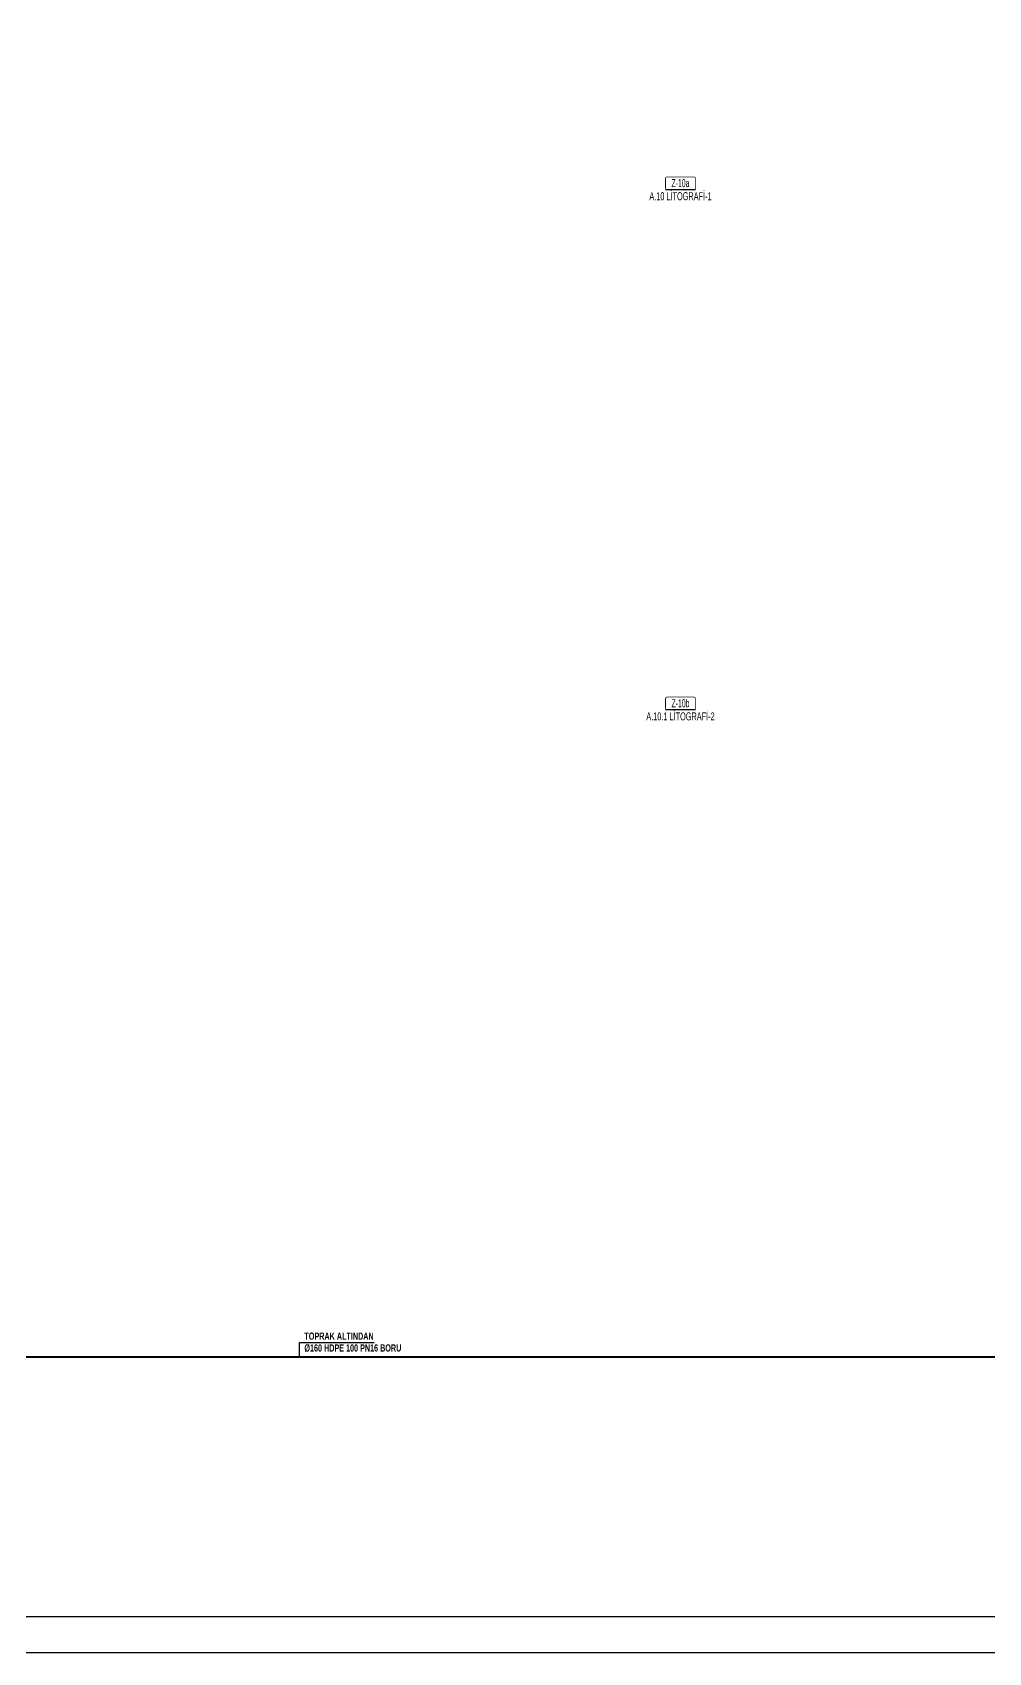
# Model space of a CAD drawing. Header units: centimetres. Extents: x 394264 to 551709, y 50011 to 59011.
# Drawn here: x 474577 to 477234, y 50011 to 54511 of the extents above; entities that cross this region are included whole.
import ezdxf
from ezdxf.enums import TextEntityAlignment as Align

# ---------------------------------------------------------------- set-up
doc = ezdxf.new("R2010")
doc.units = ezdxf.units.CM
for name, color, linetype in [('-M-MAHAL-DEBILER', 7, 'Continuous'), ('-M-MAHAL-ETIKET-NOT', 7, 'Continuous'), ('-M-MAHAL-ETIKET-NOTM', 7, 'Continuous'), ('-M-MAHAL-ETK-', 7, 'Continuous'), ('-M-MAHAL-HAVA-DEGISIM', 7, 'Continuous'), ('-M-MAHAL-NO', 7, 'Continuous'), ('-M-MAHAL-NOM', 7, 'Continuous')]:
    doc.layers.add(name, color=color, linetype=linetype)
for name, color, linetype, lineweight in [('0-KRCN-Z-ANTET', 71, 'Continuous', 30), ('0-MEK-SHT-YAZI-ÇAP-TEMSU', 81, 'Continuous', 30), ('0-MEK-YNG-BORU', 1, 'boruYLINE', 40)]:
    doc.layers.add(name, color=color, linetype=linetype, lineweight=lineweight)
doc.styles.add('-M-ISSO-TEXT-TTF', font='ARIALN.TTF')
doc.styles.add('-M-MHLETK-NOT', font='romans.shx', dxfattribs={"width": 0.7})
doc.styles.add('-M-MHLETK-TEXT', font='ARIALN.TTF', dxfattribs={"width": 0.7})
doc.styles.add('CAP', font='ARIALNB.TTF')
doc.linetypes.add('boruYLINE', pattern='A,50,-0.8,["Y",CAP,S=7,R=0,X=0,Y=-3],-7', length=57.8)

# ---------------------------------------------------------------- blocks, each defined once
blk = doc.blocks.new('M-MHLETK-YNG')
at = {"layer": '-M-MAHAL-ETIKET-NOTM', "color": 3, "style": '-M-ISSO-TEXT-TTF', "width": 0.8, "flags": 8}
blk.add_attdef('MAH-ADI2', text='', height=1.11, dxfattribs=at).set_placement((0, -2.55), align=Align.MIDDLE_CENTER)
at = {"layer": '-M-MAHAL-HAVA-DEGISIM', "style": '-M-MHLETK-NOT', "width": 0.5, "flags": 8}
blk.add_attdef('HAVADEG', text='', height=0.6, dxfattribs=at).set_placement((0, 3.61), align=Align.MIDDLE_CENTER)
blk.add_wipeout([(-2.08, 1.74), (2.08, 1.74), (2.08, 0), (-2.08, 0)]).dxf.layer = '-M-MAHAL-ETK-'
at = {"layer": '-M-MAHAL-ETK-', "color": 0}
for p, q in [((-2.08, 0), (2.08, 0)), ((-1.16, 0), (-1.16, 0))]:
    blk.add_line(p, q, dxfattribs=at)
blk.add_lwpolyline([(-1.88, 1.74, 0.1, 0.1, 0), (1.88, 1.74, 0.1, 0.1, -0.414214), (2.08, 1.54, 0.1, 0.1, 0), (2.08, 0.2, 0.1, 0.1, -0.414214), (1.88, 0, 0.1, 0.1, 0), (-1.88, 0, 0.1, 0.1, -0.414214), (-2.08, 0.2, 0.1, 0.1, 0), (-2.08, 1.54, 0.1, 0.1, -0.414214)], format="xyseb", close=True, dxfattribs=at)
at = {"layer": '-M-MAHAL-DEBILER', "color": 4, "style": '-M-MHLETK-NOT', "width": 0.5, "flags": 8}
blk.add_attdef('DEBIS', text='', height=0.4, dxfattribs=at).set_placement((-2.17, 2.15), align=Align.MIDDLE_CENTER)
at = {"layer": '-M-MAHAL-DEBILER', "color": 191, "style": '-M-MHLETK-NOT', "width": 0.5, "flags": 8}
blk.add_attdef('DEBIR', text='', height=0.4, dxfattribs=at).set_placement((-1.61, 2.15), align=Align.MIDDLE_CENTER)
at = {"layer": '-M-MAHAL-DEBILER', "color": 31, "style": '-M-MHLETK-NOT', "width": 0.5, "flags": 8}
blk.add_attdef('DEBIF', text='', height=0.4, dxfattribs=at).set_placement((1.59, 2.15), align=Align.MIDDLE_CENTER)
at = {"layer": '-M-MAHAL-DEBILER', "color": 1, "style": '-M-MHLETK-NOT', "width": 0.5, "flags": 8}
blk.add_attdef('DEBIE', text='', height=0.4, dxfattribs=at).set_placement((2.32, 2.15), align=Align.MIDDLE_CENTER)
at = {"layer": '-M-MAHAL-ETIKET-NOT', "color": 3}
for tag, height, style, width, flags, p in [('KIS', 0.04, '-M-MHLETK-NOT', 0.5, 9, (-2.59, 1.62)), ('ALAN', 0.04, '-M-MHLETK-NOT', 0.5, 9, (-2.58, 1.56)), ('RH', 0.04, '-M-MHLETK-NOT', 0.5, 9, (-2.39, 1.62)), ('YUKSEKLIK', 0.04, '-M-MHLETK-NOT', 0.5, 9, (-2.32, 1.56)), ('YAZ', 0.04, '-M-MHLETK-NOT', 0.5, 9, (-2.18, 1.62)), ('MAH-ADI', 1.11, '-M-ISSO-TEXT-TTF', 0.8, 8, (0, -0.93))]:
    blk.add_attdef(tag, text='', height=height, dxfattribs=dict(at, style=style, width=width, flags=flags)).set_placement(p, align=Align.MIDDLE_CENTER)
at = {"layer": '-M-MAHAL-ETIKET-NOT', "color": 3, "style": '-M-MHLETK-NOT', "width": 0.5, "flags": 9}
for tag, p, height in [('HL', (-2.62, 1.49), 0.0286), ('KLKTR', (-2.62, 1.42), 0.04), ('RDY-BOY1', (-2.61, 1.37), 0.0286), ('RDY-BOY2', (-2.61, 1.32), 0.0286), ('RDY-BOY3', (-2.61, 1.27), 0.0286), ('RDY-BOY4', (-2.61, 1.22), 0.0286), ('KON-BOY1', (-2.61, 1.14), 0.0286), ('KON-BOY2', (-2.61, 1.09), 0.0286), ('KON-BOY3', (-2.61, 1.04), 0.0286), ('FCU-TIP1', (-2.61, 0.96), 0.0286), ('FCU-TIP2', (-2.61, 0.91), 0.0286), ('FCU-TIP3', (-2.61, 0.86), 0.0286), ('VRV-TIP1', (-2.61, 0.76), 0.0286), ('VRV-TIP2', (-2.61, 0.71), 0.0286), ('HLA', (-2.52, 1.49), 0.0286), ('FCU-ADET1', (-2.52, 0.96), 0.0286), ('FCU-ADET2', (-2.52, 0.91), 0.0286), ('FCU-ADET3', (-2.52, 0.86), 0.0286), ('VRV-ADET1', (-2.52, 0.76), 0.0286), ('VRV-ADET2', (-2.52, 0.71), 0.0286), ('RDY-TIP1', (-2.5, 1.37), 0.0286), ('RDY-TIP2', (-2.5, 1.32), 0.0286), ('RDY-TIP3', (-2.5, 1.27), 0.0286), ('RDY-TIP4', (-2.5, 1.22), 0.0286), ('KON-TIP1', (-2.5, 1.14), 0.0286), ('KON-TIP2', (-2.5, 1.09), 0.0286), ('KON-TIP3', (-2.5, 1.04), 0.0286), ('FCU-KAP1', (-2.4, 0.96), 0.0286), ('FCU-KAP2', (-2.4, 0.91), 0.0286), ('FCU-KAP3', (-2.4, 0.86), 0.0286), ('VRV-KAP1', (-2.4, 0.76), 0.0286), ('VRV-KAP2', (-2.4, 0.71), 0.0286), ('RDY-ADET1', (-2.39, 1.37), 0.0286), ('RDY-ADET2', (-2.39, 1.32), 0.0286), ('RDY-ADET3', (-2.39, 1.27), 0.0286), ('RDY-ADET4', (-2.39, 1.22), 0.0286), ('KON-ADET1', (-2.39, 1.14), 0.0286), ('KON-ADET2', (-2.39, 1.09), 0.0286), ('KON-ADET3', (-2.39, 1.04), 0.0286), ('FCU-DUY1', (-2.27, 0.96), 0.0286), ('FCU-DUY2', (-2.27, 0.91), 0.0286), ('FCU-DUY3', (-2.27, 0.86), 0.0286), ('VRV-DUY1', (-2.27, 0.76), 0.0286), ('VRV-DUY2', (-2.27, 0.71), 0.0286), ('RDY-ISI1', (-2.27, 1.37), 0.0286), ('RDY-ISI2', (-2.27, 1.32), 0.0286), ('RDY-ISI3', (-2.27, 1.27), 0.0286), ('RDY-ISI4', (-2.27, 1.22), 0.0286), ('KON-ISI1', (-2.27, 1.14), 0.0286), ('KON-ISI2', (-2.27, 1.09), 0.0286), ('KON-ISI3', (-2.27, 1.04), 0.0286), ('SHG', (-2.23, 1.49), 0.0286), ('AHU', (-2.23, 1.44), 0.0286), ('FCU-SOG1', (-2.15, 0.96), 0.0286), ('FCU-SOG2', (-2.15, 0.91), 0.0286), ('FCU-SOG3', (-2.15, 0.86), 0.0286), ('VRV-SOG1', (-2.15, 0.76), 0.0286), ('VRV-SOG2', (-2.15, 0.71), 0.0286), ('LHG', (-2.13, 1.49), 0.0286), ('RDY-BNP1', (-2.1, 1.37), 0.0286), ('RDY-BNP2', (-2.1, 1.32), 0.0286), ('RDY-BNP3', (-2.1, 1.27), 0.0286), ('RDY-BNP4', (-2.1, 1.22), 0.0286), ('KON-BNP1', (-2.1, 1.14), 0.0286), ('KON-BNP2', (-2.1, 1.09), 0.0286), ('KON-BNP3', (-2.1, 1.04), 0.0286), ('HG', (-2.04, 1.49), 0.0286), ('FCU-ISI1', (-2.04, 0.96), 0.0286), ('FCU-ISI2', (-2.04, 0.91), 0.0286), ('FCU-ISI3', (-2.04, 0.86), 0.0286), ('VRV-ISI1', (-2.04, 0.76), 0.0286), ('VRV-ISI2', (-2.04, 0.71), 0.0286), ('HGA', (-1.96, 1.49), 0.0286), ('EF', (-1.96, 1.44), 0.0286), ('RDY-BNK1', (-1.96, 1.37), 0.0286), ('RDY-BNK2', (-1.96, 1.32), 0.0286), ('RDY-BNK3', (-1.96, 1.27), 0.0286), ('RDY-BNK4', (-1.96, 1.22), 0.0286), ('KON-BNK1', (-1.96, 1.14), 0.0286), ('KON-BNK2', (-1.96, 1.09), 0.0286), ('KON-BNK3', (-1.96, 1.04), 0.0286), ('FCU-DEBI1', (-1.95, 0.96), 0.0286), ('FCU-DEBI2', (-1.95, 0.91), 0.0286), ('FCU-DEBI3', (-1.95, 0.86), 0.0286), ('VRV-DEBI1', (-1.95, 0.76), 0.0286), ('VRV-DEBI2', (-1.95, 0.71), 0.0286), ('FCU-BNP1', (-1.83, 0.96), 0.0286), ('FCU-BNP2', (-1.83, 0.91), 0.0286), ('FCU-BNP3', (-1.83, 0.86), 0.0286), ('VRV-BNP1', (-1.83, 0.76), 0.0286), ('VRV-BNP2', (-1.83, 0.71), 0.0286), ('FCU-BNK1', (-1.61, 0.96), 0.0286), ('FCU-BNK2', (-1.61, 0.91), 0.0286), ('FCU-BNK3', (-1.61, 0.86), 0.0286), ('VRV-BNK1', (-1.61, 0.76), 0.0286), ('VRV-BNK2', (-1.61, 0.71), 0.0286)]:
    blk.add_attdef(tag, p, '', height=height, dxfattribs=at)
at = {"layer": '-M-MAHAL-HAVA-DEGISIM', "style": '-M-MHLETK-NOT', "width": 0.5, "flags": 8}
blk.add_attdef('HAVA', text='', height=0.6, dxfattribs=at).set_placement((0, 2.4), align=Align.MIDDLE_CENTER)
at = {"layer": '-M-MAHAL-NO', "color": 7, "style": '-M-MHLETK-TEXT', "width": 0.6, "flags": 8}
blk.add_attdef('MAH-NO', text='', height=1.11, dxfattribs=at).set_placement((0, 0.89), align=Align.MIDDLE_CENTER)
at = {"layer": '-M-MAHAL-NOM', "color": 7, "style": '-M-MHLETK-TEXT', "width": 0.6, "flags": 8}
blk.add_attdef('MAH-NOM', text='', height=1.11, dxfattribs=at).set_placement((0, 0.89), align=Align.MIDDLE_CENTER)

msp = doc.modelspace()

# ---------------------------------------------------------------- linework, layer by layer
at = {"layer": '0-KRCN-Z-ANTET'}
for points in [[(394264.1, 50011.3), (551709.3, 50011.3), (551709.3, 59011.3), (394264.1, 59011.3)], [(470564.1, 50111.3), (502064.1, 50111.3), (502064.1, 58911.3), (470564.1, 58911.3)]]:
    msp.add_lwpolyline(points, close=True, dxfattribs=at)
at = {"layer": '0-MEK-SHT-YAZI-ÇAP-TEMSU', "linetype": 'Continuous'}
for p, q in [((475319.3, 50872.8), (475526.5, 50872.8)), ((475319.3, 50832.6), (475319.3, 50872.8))]:
    msp.add_line(p, q, dxfattribs=at)
at = {"layer": '0-MEK-YNG-BORU', "ltscale": 2}
msp.add_line((473971, 50832.6), (494512.2, 50832.6), dxfattribs=at)

# ---------------------------------------------------------------- texts
at = {"layer": '0-MEK-SHT-YAZI-ÇAP-TEMSU', "linetype": 'Continuous', "style": 'CAP', "width": 0.7}
for s, p in [('TOPRAK ALTINDAN', (475333, 50880.2)), ('Ø160 HDPE 100 PN16 BORU', (475333, 50847.4))]:
    msp.add_text(s, height=20, dxfattribs=at).set_placement(p)

# ---------------------------------------------------------------- next in the draw order: block references
at = {"layer": '-M-MAHAL-ETK-', "xscale": 20, "yscale": 20, "zscale": 20}
for p, values in [((476378.1, 54074.9), {'MAH-NO': 'Z-10a', 'MAH-ADI': 'A.10 LİTOGRAFİ-1'}), ((476378.1, 52630.2), {'MAH-NO': 'Z-10b', 'MAH-ADI': 'A.10.1 LİTOGRAFİ-2'})]:
    msp.add_blockref('M-MHLETK-YNG', p, dxfattribs=at).add_auto_attribs(values)

doc.saveas('drawing.dxf')
